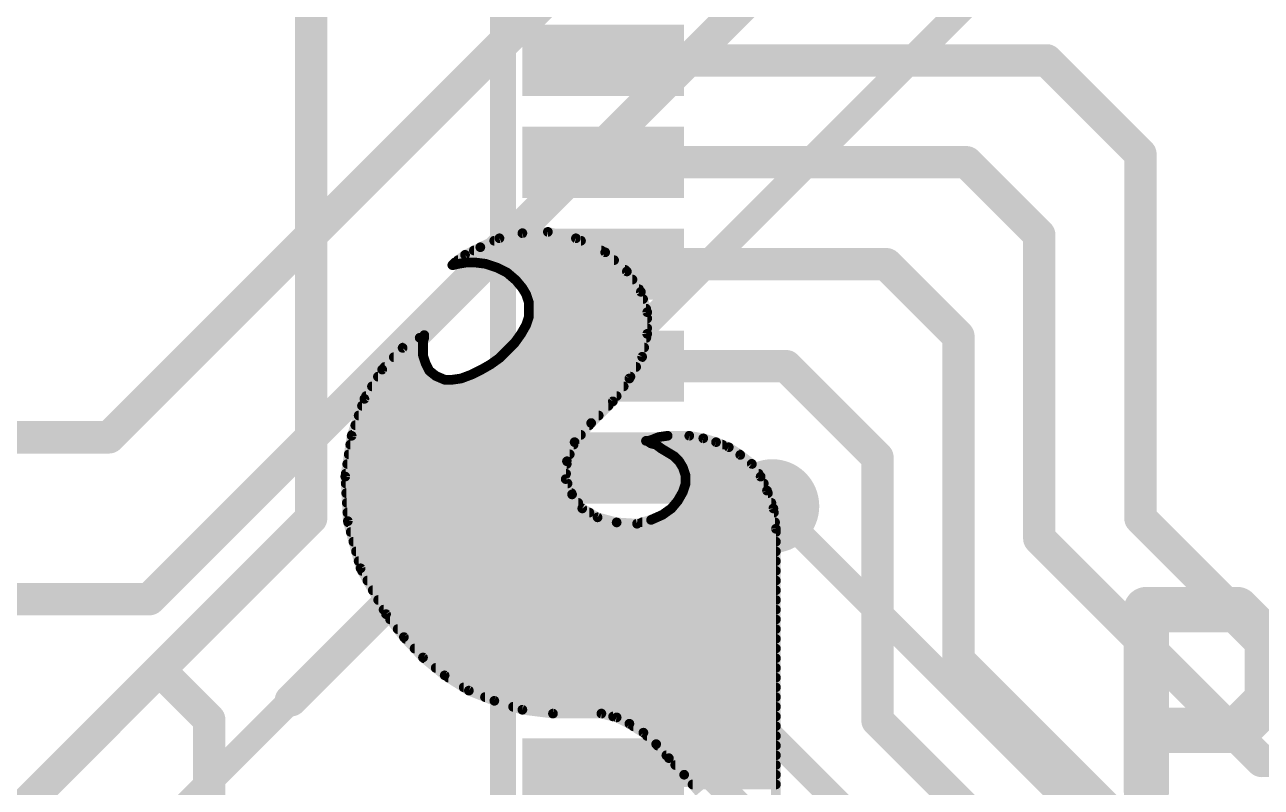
# Model space of a CAD drawing. Extents: x -11.6 to 46, y -5.8 to 74.7.
# Drawn here: x 11.4 to 21.11, y 50.12 to 56.1 of the extents above; entities that cross this region are included whole.
import ezdxf

# ---------------------------------------------------------------- set-up
doc = ezdxf.new("R2010")
doc.units = 0
for name, color, linetype in [('1', 12, 'CONTINUOUS'), ('16', 132, 'CONTINUOUS'), ('18', 110, 'CONTINUOUS'), ('21', 41, 'CONTINUOUS'), ('22', 40, 'CONTINUOUS')]:
    doc.layers.add(name, color=color, linetype=linetype)

# ---------------------------------------------------------------- blocks, each defined once
blk = doc.blocks.new('RECT')
blk.add_solid([(-0.5, -0.5), (0.5, -0.5), (-0.5, 0.5), (0.5, 0.5)])
blk = doc.blocks.new('ROUNDV')
at = {"const_width": 0.5}
blk.add_lwpolyline([(0, -0.25, 1), (0, 0.25, 1), (0, -0.25)], format="xyb", dxfattribs=at)

msp = doc.modelspace()

# ---------------------------------------------------------------- linework, layer by layer
at = {"layer": '1'}
for points, const_width in [([(13.6523, 57.3151), (13.6523, 52.2285)], 0.254), ([(15.9449, 55.8225), (19.425, 55.8225)], 0.254), ([(19.425, 55.8225), (20.1613, 55.0862)], 0.254), ([(15.9449, 55.0225), (18.7963, 55.0225)], 0.254), ([(18.7963, 55.0225), (19.3675, 54.4513)], 0.254), ([(20.1613, 55.0862), (20.1613, 52.2288)], 0.254), ([(19.3675, 54.4513), (19.3675, 52.07)], 0.254), ([(15.9449, 54.2225), (18.1675, 54.2225)], 0.254), ([(18.1675, 54.2225), (18.7325, 53.6575)], 0.254), ([(18.7325, 53.6575), (18.7325, 51.1175)], 0.254), ([(15.9449, 53.4225), (17.38, 53.4225)], 0.254), ([(17.38, 53.4225), (18.0975, 52.705)], 0.254), ([(18.0975, 50.6412), (18.0975, 52.705)], 0.254), ([(17.272, 52.197), (17.272, 52.324)], 0.254), ([(13.6523, 52.2285), (12.4619, 51.0381)], 0.254), ([(16.8975, 51.8225), (17.272, 52.197)], 0.254), ([(20.1613, 52.2288), (21.6345, 50.7555)], 0.254), ([(19.3675, 52.07), (21.1137, 50.3238)], 0.254), ([(15.9449, 51.8225), (16.8975, 51.8225)], 0.254), ([(18.7325, 51.1175), (20.7963, 49.0538)], 0.254), ([(12.4619, 51.0381), (11.2713, 49.8475)], 0.254), ([(12.8522, 50.6478), (12.4619, 51.0381)], 0.254), ([(15.9449, 51.0225), (16.7638, 51.0225)], 0.2032), ([(16.7638, 51.0225), (20.1613, 47.625)], 0.2032), ([(12.8522, 48.7299), (12.8522, 50.6478)], 0.254), ([(18.0975, 50.6412), (20.32, 48.4188)], 0.254), ([(21.1137, 50.3238), (23.1775, 50.3238)], 0.254), ([(15.9449, 50.2225), (16.77, 50.2225)], 0.2032), ([(16.77, 50.2225), (19.2088, 47.7838)], 0.2032)]:
    msp.add_lwpolyline(points, dxfattribs=dict(at, const_width=const_width))
for points, const_width in [([(15.9449, 55.886, 1), (15.9449, 55.759)], 0.127), ([(19.4699, 55.8674, 1), (19.3801, 55.7776)], 0.127), ([(19.425, 55.759, 1), (19.425, 55.886)], 0.127), ([(15.9449, 55.086, 1), (15.9449, 54.959)], 0.127), ([(18.8412, 55.0674, 1), (18.7513, 54.9776)], 0.127), ([(18.7963, 54.959, 1), (18.7963, 55.086)], 0.127), ([(20.2248, 55.0862, 1), (20.0978, 55.0862)], 0.127), ([(20.1163, 55.0413, 1), (20.2062, 55.1312)], 0.127), ([(19.431, 54.4513, 1), (19.304, 54.4513)], 0.127), ([(19.3226, 54.4063, 1), (19.4124, 54.4962)], 0.127), ([(15.9449, 54.286, 1), (15.9449, 54.159)], 0.127), ([(18.2124, 54.2674, 1), (18.1226, 54.1776)], 0.127), ([(18.1675, 54.159, 1), (18.1675, 54.286)], 0.127), ([(18.796, 53.6575, 1), (18.669, 53.6575)], 0.127), ([(18.6876, 53.6126, 1), (18.7774, 53.7024)], 0.127), ([(15.9449, 53.486, 1), (15.9449, 53.359)], 0.127), ([(17.4249, 53.4674, 1), (17.3351, 53.3776)], 0.127), ([(17.38, 53.359, 1), (17.38, 53.486)], 0.127), ([(18.161, 52.705, 1), (18.034, 52.705)], 0.127), ([(18.0526, 52.6601, 1), (18.1424, 52.7499)], 0.127), ([(17.3355, 52.324, 1), (17.2085, 52.324)], 0.127), ([(13.6972, 52.1836, 1), (13.6073, 52.2734)], 0.127), ([(17.3169, 52.1521, 1), (17.2271, 52.2419)], 0.127), ([(20.2062, 52.2737, 1), (20.1163, 52.1838)], 0.127), ([(13.5888, 52.2285, 1), (13.7157, 52.2285)], 0.127), ([(17.2085, 52.197, 1), (17.3355, 52.197)], 0.127), ([(20.0978, 52.2288, 1), (20.2248, 52.2288)], 0.127), ([(19.4124, 52.1149, 1), (19.3226, 52.0251)], 0.127), ([(19.304, 52.07, 1), (19.431, 52.07)], 0.127), ([(15.9449, 51.886, 1), (15.9449, 51.759)], 0.127), ([(16.8526, 51.8674, 1), (16.9424, 51.7776)], 0.127), ([(16.8975, 51.759, 1), (16.8975, 51.886)], 0.127), ([(18.7774, 51.1624, 1), (18.6876, 51.0726)], 0.127), ([(12.5068, 51.083, 1), (12.417, 50.9932)], 0.127), ([(12.5068, 50.9932, 1), (12.417, 51.083)], 0.127), ([(18.669, 51.1175, 1), (18.796, 51.1175)], 0.127), ([(12.417, 51.083, 1), (12.5068, 50.9932)], 0.127), ([(15.9449, 51.0733, 1), (15.9449, 50.9717)], 0.1016), ([(16.7997, 51.0584, 1), (16.7278, 50.9866)], 0.1016), ([(16.7638, 50.9717, 1), (16.7638, 51.0733)], 0.1016), ([(12.9157, 50.6478, 1), (12.7888, 50.6478)], 0.127), ([(18.1424, 50.6862, 1), (18.0526, 50.5963)], 0.127), ([(12.8073, 50.6028, 1), (12.8972, 50.6927)], 0.127), ([(18.034, 50.6412, 1), (18.161, 50.6412)], 0.127), ([(21.1137, 50.3873, 1), (21.1137, 50.2603)], 0.127), ([(21.0688, 50.2788, 1), (21.1587, 50.3687)], 0.127), ([(15.9449, 50.2733, 1), (15.9449, 50.1717)], 0.1016), ([(16.8059, 50.2584, 1), (16.7341, 50.1866)], 0.1016), ([(16.77, 50.1717, 1), (16.77, 50.2733)], 0.1016)]:
    msp.add_lwpolyline(points, format="xyb", dxfattribs=dict(at, const_width=const_width))
at = {"layer": '16'}
for points, const_width in [([(12.065, 52.8638), (20.0025, 60.8013)], 0.254), ([(12.3825, 51.5938), (21.4313, 60.6425)], 0.254), ([(15.5575, 53.0225), (20.1613, 57.6263)], 0.2032), ([(15.5575, 52.8638), (15.5575, 53.0225)], 0.2032), ([(9.2075, 52.8638), (12.065, 52.8638)], 0.254), ([(15.5575, 52.8638), (13.4938, 50.8)], 0.254), ([(17.272, 52.324), (20.32, 49.276)], 0.2032), ([(9.6837, 51.5938), (12.3825, 51.5938)], 0.254), ([(13.4938, 50.8), (11.43, 48.7363)], 0.2032)]:
    msp.add_lwpolyline(points, dxfattribs=dict(at, const_width=const_width))
for points, const_width in [([(15.6083, 53.0225, 1), (15.5067, 53.0225)], 0.1016), ([(15.5216, 53.0584, 1), (15.5934, 52.9866)], 0.1016), ([(12.0201, 52.9087, 1), (12.1099, 52.8188)], 0.127), ([(12.065, 52.8003, 1), (12.065, 52.9273)], 0.127), ([(15.6024, 52.8188, 1), (15.5126, 52.9087)], 0.127), ([(15.5067, 52.8638, 1), (15.6083, 52.8638)], 0.1016), ([(17.3079, 52.3599, 1), (17.2361, 52.2881)], 0.1016), ([(12.3376, 51.6387, 1), (12.4274, 51.5488)], 0.127), ([(12.3825, 51.5303, 1), (12.3825, 51.6572)], 0.127), ([(13.4488, 50.8449, 1), (13.5387, 50.7551)], 0.127), ([(13.5297, 50.7641, 1), (13.4578, 50.8359)], 0.1016)]:
    msp.add_lwpolyline(points, format="xyb", dxfattribs=dict(at, const_width=const_width))
at = {"layer": '21'}
for points, const_width in [([(15.1573, 56.5275), (15.1573, 49.5175)], 0.2032), ([(20.208, 50.0888), (20.208, 51.5124)], 0.3556), ([(20.208, 51.5124), (20.9198, 51.5124)], 0.3556), ([(20.9198, 51.5124), (21.1571, 51.2751)], 0.3556), ([(21.1571, 51.2751), (21.1571, 50.8006)], 0.3556), ([(21.1571, 50.8006), (20.9198, 50.5633)], 0.3556), ([(20.9198, 50.5633), (20.208, 50.5633)], 0.3556)]:
    msp.add_lwpolyline(points, dxfattribs=dict(at, const_width=const_width))
at = {"layer": '21', "const_width": 0.1778}
for points in [[(20.2969, 51.5124, 1), (20.1191, 51.5124)], [(20.208, 51.6013, 1), (20.208, 51.4235)], [(20.9826, 51.5753, 1), (20.8569, 51.4496)], [(20.9198, 51.4235, 1), (20.9198, 51.6013)], [(21.246, 51.2751, 1), (21.0682, 51.2751)], [(21.0942, 51.2123, 1), (21.2199, 51.338)], [(21.2199, 50.7377, 1), (21.0942, 50.8635)], [(21.0682, 50.8006, 1), (21.246, 50.8006)], [(20.208, 50.6522, 1), (20.208, 50.4744)], [(20.8569, 50.6262, 1), (20.9826, 50.5005)], [(20.9198, 50.4744, 1), (20.9198, 50.6522)], [(20.1191, 50.0888, 1), (20.2969, 50.0888)]]:
    msp.add_lwpolyline(points, format="xyb", dxfattribs=at)
at = {"layer": '22', "const_width": 0.0762}
for points in [[(14.9802, 54.356), (15.1303, 54.426)], [(15.1303, 54.426), (15.3102, 54.466)], [(15.3102, 54.466), (15.5103, 54.476)], [(15.5103, 54.476), (15.7303, 54.426)], [(15.7303, 54.426), (15.9603, 54.316)], [(14.8603, 54.296), (14.9802, 54.356)], [(14.9295, 54.3306), (15.9297, 54.3306)], [(15.0891, 54.4068), (15.7704, 54.4068)], [(15.9603, 54.316), (16.1303, 54.166)], [(14.7603, 54.216), (14.7803, 54.236)], [(14.7703, 54.216), (14.7603, 54.216)], [(14.8102, 54.226), (14.7703, 54.216)], [(14.7803, 54.236), (14.8603, 54.296)], [(14.8048, 54.2544), (16.0301, 54.2544)], [(14.8703, 54.236), (14.8102, 54.226)], [(14.9403, 54.236), (14.8703, 54.236)], [(15.0203, 54.226), (14.9403, 54.236)], [(15.1103, 54.196), (15.0203, 54.226)], [(15.1903, 54.156), (15.1103, 54.196)], [(15.1459, 54.1782), (16.1164, 54.1782)], [(15.2603, 54.096), (15.1903, 54.156)], [(16.1303, 54.166), (16.2402, 54.006)], [(15.2533, 54.102), (16.1743, 54.102)], [(15.3102, 54.036), (15.2603, 54.096)], [(15.3403, 53.986), (15.3102, 54.036)], [(15.3164, 54.0258), (16.2266, 54.0258)], [(15.3603, 53.926), (15.3403, 53.986)], [(15.3524, 53.9496), (16.2579, 53.9496)], [(15.3603, 53.806), (15.3603, 53.926)], [(16.2402, 54.006), (16.2903, 53.846)], [(15.3603, 53.8734), (16.2817, 53.8734)], [(16.2903, 53.846), (16.2903, 53.676)], [(15.3003, 53.676), (15.3403, 53.746)], [(15.3403, 53.746), (15.3603, 53.806)], [(15.3573, 53.7972), (16.2903, 53.7972)], [(14.3703, 53.566), (14.5403, 53.666)], [(14.5042, 53.6448), (14.5399, 53.6448)], [(14.5403, 53.646), (14.5303, 53.616)], [(14.5403, 53.666), (14.5403, 53.646)], [(15.2503, 53.606), (15.3003, 53.676)], [(15.278, 53.6448), (16.2833, 53.6448)], [(15.326, 53.721), (16.2903, 53.721)], [(16.2903, 53.676), (16.2503, 53.496)], [(14.2103, 53.396), (14.3703, 53.566)], [(14.3747, 53.5686), (14.5303, 53.5686)], [(14.5303, 53.616), (14.5303, 53.506)], [(15.1303, 53.486), (15.1903, 53.546)], [(15.1903, 53.546), (15.2503, 53.606)], [(15.2129, 53.5686), (16.2664, 53.5686)], [(14.301, 53.4924), (14.5348, 53.4924)], [(14.5303, 53.506), (14.5503, 53.446)], [(14.5503, 53.446), (14.5803, 53.386)], [(15.0602, 53.436), (15.1303, 53.486)], [(15.1367, 53.4924), (16.2481, 53.4924)], [(16.2503, 53.496), (16.1502, 53.326)], [(14.0703, 53.166), (14.2103, 53.396)], [(14.2293, 53.4162), (14.5652, 53.4162)], [(14.5803, 53.386), (14.6303, 53.346)], [(14.6303, 53.346), (14.7003, 53.316)], [(14.8303, 53.326), (14.9103, 53.356)], [(14.9103, 53.356), (14.9903, 53.396)], [(14.9903, 53.396), (15.0602, 53.436)], [(15.0256, 53.4162), (16.2033, 53.4162)], [(14.1298, 53.2638), (16.1053, 53.2638)], [(14.1762, 53.34), (14.6443, 53.34)], [(14.7003, 53.316), (14.7603, 53.316)], [(14.7603, 53.316), (14.8303, 53.326)], [(14.8676, 53.34), (16.1585, 53.34)], [(16.1502, 53.326), (16.0203, 53.146)], [(13.9703, 52.876), (14.0703, 53.166)], [(14.0834, 53.1876), (16.0503, 53.1876)], [(14.0514, 53.1114), (15.9857, 53.1114)], [(16.0203, 53.146), (15.8503, 52.976)], [(13.9989, 52.959), (15.8355, 52.959)], [(14.0251, 53.0352), (15.9095, 53.0352)], [(15.8503, 52.976), (15.7203, 52.826)], [(13.9203, 52.556), (13.9703, 52.876)], [(13.9726, 52.8828), (15.7695, 52.8828)], [(16.3302, 52.846), (16.3803, 52.866)], [(16.3803, 52.866), (16.4503, 52.876)], [(16.4503, 52.876), (16.6203, 52.876)], [(16.6203, 52.876), (16.7303, 52.856)], [(16.7303, 52.856), (16.8302, 52.826)], [(13.9594, 52.8066), (15.7125, 52.8066)], [(15.7203, 52.826), (15.6603, 52.676)], [(16.2903, 52.836), (16.2803, 52.836)], [(16.2803, 52.836), (16.3003, 52.836)], [(16.3203, 52.816), (16.2903, 52.836)], [(16.3003, 52.836), (16.3302, 52.846)], [(16.3603, 52.806), (16.3203, 52.816)], [(16.3578, 52.8066), (16.8788, 52.8066)], [(16.4002, 52.776), (16.3603, 52.806)], [(16.4503, 52.746), (16.4002, 52.776)], [(16.8302, 52.826), (16.9303, 52.786)], [(16.9303, 52.786), (17.0203, 52.726)], [(13.9475, 52.7304), (15.682, 52.7304)], [(15.6603, 52.676), (15.6503, 52.536)], [(16.5003, 52.716), (16.4503, 52.746)], [(16.4763, 52.7304), (17.0137, 52.7304)], [(16.5403, 52.676), (16.5003, 52.716)], [(16.5703, 52.626), (16.5403, 52.676)], [(17.0203, 52.726), (17.1103, 52.656)], [(13.9237, 52.578), (15.6532, 52.578)], [(13.9356, 52.6542), (15.6587, 52.6542)], [(16.5533, 52.6542), (17.1115, 52.6542)], [(16.5903, 52.566), (16.5703, 52.626)], [(16.5862, 52.578), (17.1649, 52.578)], [(16.5903, 52.496), (16.5903, 52.566)], [(17.1103, 52.656), (17.1803, 52.556)], [(13.9403, 52.206), (13.9203, 52.556)], [(13.9234, 52.5018), (15.6645, 52.5018)], [(15.6503, 52.536), (15.7003, 52.416)], [(16.5703, 52.436), (16.5903, 52.496)], [(16.5903, 52.5018), (17.2049, 52.5018)], [(17.1803, 52.556), (17.2303, 52.446)], [(13.9277, 52.4256), (15.6963, 52.4256)], [(15.7003, 52.416), (15.7803, 52.306)], [(16.5303, 52.366), (16.5703, 52.436)], [(16.5643, 52.4256), (17.2375, 52.4256)], [(17.2303, 52.446), (17.2803, 52.306)], [(13.9321, 52.3494), (15.7487, 52.3494)], [(15.7803, 52.306), (15.9003, 52.236)], [(16.4103, 52.256), (16.4803, 52.306)], [(16.4803, 52.306), (16.5303, 52.366)], [(16.5164, 52.3494), (17.2647, 52.3494)], [(17.2803, 52.306), (17.3003, 52.146)], [(13.9364, 52.2732), (15.8365, 52.2732)], [(14.0403, 51.836), (13.9403, 52.206)], [(13.9427, 52.197), (16.0465, 52.197)], [(15.9003, 52.236), (16.0503, 52.196)], [(16.0503, 52.196), (16.2103, 52.186)], [(16.2103, 52.186), (16.3203, 52.216)], [(16.2506, 52.197), (17.2939, 52.197)], [(16.3203, 52.216), (16.4103, 52.256)], [(16.4343, 52.2732), (17.2843, 52.2732)], [(13.9633, 52.1208), (17.3003, 52.1208)], [(17.3003, 52.146), (17.3003, 49.386)], [(13.9839, 52.0446), (17.3003, 52.0446)], [(14.0045, 51.9684), (17.3003, 51.9684)], [(14.0251, 51.8922), (17.3003, 51.8922)], [(14.2403, 51.476), (14.0403, 51.836)], [(14.0514, 51.816), (17.3003, 51.816)], [(14.0937, 51.7398), (17.3003, 51.7398)], [(14.136, 51.6636), (17.3003, 51.6636)], [(14.1784, 51.5874), (17.3003, 51.5874)], [(14.2207, 51.5112), (17.3003, 51.5112)], [(14.3803, 51.296), (14.2403, 51.476)], [(14.2721, 51.435), (17.3003, 51.435)], [(14.3314, 51.3588), (17.3003, 51.3588)], [(14.5303, 51.136), (14.3803, 51.296)], [(14.3928, 51.2826), (17.3003, 51.2826)], [(14.4642, 51.2064), (17.3003, 51.2064)], [(14.7003, 50.996), (14.5303, 51.136)], [(14.5373, 51.1302), (17.3003, 51.1302)], [(14.6298, 51.054), (17.3003, 51.054)], [(14.8902, 50.876), (14.7003, 50.996)], [(14.7291, 50.9778), (17.3003, 50.9778)], [(14.8497, 50.9016), (17.3003, 50.9016)], [(15.0903, 50.796), (14.8902, 50.876)], [(15.0168, 50.8254), (17.3003, 50.8254)], [(15.3102, 50.726), (15.0903, 50.796)], [(15.2373, 50.7492), (17.3003, 50.7492)], [(15.5503, 50.696), (15.3102, 50.726)], [(15.9303, 50.696), (15.5503, 50.696)], [(16.0503, 50.666), (15.9303, 50.696)], [(16.0222, 50.673), (17.3003, 50.673)], [(16.1502, 50.616), (16.0503, 50.666)], [(16.2602, 50.546), (16.1502, 50.616)], [(16.1804, 50.5968), (17.3003, 50.5968)], [(16.3603, 50.456), (16.2602, 50.546)], [(16.2885, 50.5206), (17.3003, 50.5206)], [(16.4603, 50.346), (16.3603, 50.456)], [(16.3708, 50.4444), (17.3003, 50.4444)], [(16.4401, 50.3682), (17.3003, 50.3682)], [(16.5802, 50.216), (16.4603, 50.346)], [(16.5101, 50.292), (17.3003, 50.292)], [(16.7003, 50.076), (16.5802, 50.216)], [(16.5804, 50.2158), (17.3003, 50.2158)], [(16.6457, 50.1396), (17.3003, 50.1396)]]:
    msp.add_lwpolyline(points, dxfattribs=at)
at = {"layer": '22', "const_width": 0.0381}
for points in [[(15.1261, 54.4446, 1), (15.1344, 54.4074)], [(15.1383, 54.4087, 1), (15.1222, 54.4433)], [(15.3093, 54.485, 1), (15.3112, 54.447)], [(15.3144, 54.4474, 1), (15.3061, 54.4846)], [(15.5145, 54.4946, 1), (15.506, 54.4574)], [(15.5112, 54.457, 1), (15.5093, 54.495)], [(15.7385, 54.4432, 1), (15.722, 54.4088)], [(15.726, 54.4074, 1), (15.7345, 54.4446)], [(14.9295, 54.3497, 1), (14.9295, 54.3116)], [(14.9722, 54.3733, 1), (14.9883, 54.3387)], [(14.9888, 54.339, 1), (14.9717, 54.373)], [(15.0891, 54.4259, 1), (15.0891, 54.3878)], [(15.7704, 54.3878, 1), (15.7704, 54.4259)], [(15.9297, 54.3116, 1), (15.9297, 54.3497)], [(15.9729, 54.3303, 1), (15.9476, 54.3017)], [(15.952, 54.2988, 1), (15.9685, 54.3332)], [(14.7603, 54.2351, 1), (14.7603, 54.197)], [(14.7656, 54.2345, 1), (14.7749, 54.1975)], [(14.7688, 54.2512, 1), (14.7917, 54.2208)], [(14.7937, 54.2225, 1), (14.7668, 54.2495)], [(14.7703, 54.197, 1), (14.7703, 54.2351)], [(14.8048, 54.2735, 1), (14.8048, 54.2354)], [(14.8071, 54.2448, 1), (14.8134, 54.2072)], [(14.8149, 54.2075, 1), (14.8056, 54.2445)], [(14.8517, 54.313, 1), (14.8688, 54.279)], [(14.8717, 54.2808, 1), (14.8488, 54.3112)], [(14.8703, 54.2551, 1), (14.8703, 54.217)], [(14.8734, 54.2172, 1), (14.8671, 54.2548)], [(14.9426, 54.2549, 1), (14.9379, 54.2171)], [(14.9403, 54.217, 1), (14.9403, 54.2551)], [(15.0263, 54.2441, 1), (15.0142, 54.2079)], [(15.0179, 54.2071, 1), (15.0226, 54.2449)], [(16.0301, 54.2354, 1), (16.0301, 54.2735)], [(14.7468, 54.2295, 1), (14.7737, 54.2025)], [(15.1188, 54.213, 1), (15.1017, 54.179)], [(15.1042, 54.1779, 1), (15.1163, 54.2141)], [(15.1459, 54.1973, 1), (15.1459, 54.1592)], [(15.2026, 54.1705, 1), (15.1779, 54.1415)], [(15.1817, 54.139, 1), (15.1988, 54.173)], [(16.1459, 54.1768, 1), (16.1146, 54.1552)], [(16.1164, 54.1592, 1), (16.1164, 54.1973)], [(16.1176, 54.1517, 1), (16.1429, 54.1803)], [(15.2533, 54.1211, 1), (15.2533, 54.083)], [(15.2749, 54.1082, 1), (15.2456, 54.0838)], [(15.2479, 54.0815, 1), (15.2726, 54.1105)], [(15.3266, 54.0458, 1), (15.2939, 54.0262)], [(15.2956, 54.0238, 1), (15.3249, 54.0482)], [(15.3164, 54.0449, 1), (15.3164, 54.0068)], [(16.1743, 54.083, 1), (16.1743, 54.1211)], [(16.2266, 54.0068, 1), (16.2266, 54.0449)], [(15.3583, 53.992, 1), (15.3222, 53.98)], [(15.3239, 53.9762, 1), (15.3566, 53.9958)], [(15.3524, 53.9687, 1), (15.3524, 53.9306)], [(15.3793, 53.926, 1), (15.3412, 53.926)], [(16.2584, 54.0117, 1), (16.2221, 54.0003)], [(16.2246, 53.9952, 1), (16.2559, 54.0168)], [(16.2579, 53.9306, 1), (16.2579, 53.9687)], [(15.3603, 53.8925, 1), (15.3603, 53.8544)], [(15.3422, 53.92, 1), (15.3783, 53.932)], [(16.3093, 53.846, 1), (16.2712, 53.846)], [(16.2721, 53.8403, 1), (16.3084, 53.8517)], [(16.2817, 53.8544, 1), (16.2817, 53.8925)], [(15.3222, 53.752, 1), (15.3583, 53.74)], [(15.3568, 53.7365, 1), (15.3237, 53.7555)], [(15.3573, 53.8163, 1), (15.3573, 53.7782)], [(15.3412, 53.806, 1), (15.3793, 53.806)], [(15.3783, 53.8, 1), (15.3422, 53.812)], [(16.2903, 53.7782, 1), (16.2903, 53.8163)], [(14.5042, 53.6639, 1), (14.5042, 53.6258)], [(14.5593, 53.666, 1), (14.5212, 53.666)], [(14.5583, 53.64, 1), (14.5222, 53.652)], [(14.5499, 53.6496, 1), (14.5306, 53.6824)], [(14.5399, 53.6258, 1), (14.5399, 53.6639)], [(15.278, 53.6639, 1), (15.278, 53.6258)], [(15.2837, 53.6855, 1), (15.3168, 53.6665)], [(15.3158, 53.6649, 1), (15.2847, 53.6871)], [(15.326, 53.7401, 1), (15.326, 53.702)], [(16.2712, 53.676, 1), (16.3093, 53.676)], [(16.3088, 53.6719, 1), (16.2717, 53.6801)], [(16.2833, 53.6258, 1), (16.2833, 53.6639)], [(16.2903, 53.702, 1), (16.2903, 53.7401)], [(14.3606, 53.5824, 1), (14.3799, 53.5496)], [(14.3747, 53.5877, 1), (14.3747, 53.5496)], [(14.3841, 53.5529, 1), (14.3564, 53.5791)], [(14.5493, 53.616, 1), (14.5112, 53.616)], [(14.5122, 53.622, 1), (14.5483, 53.61)], [(14.5212, 53.646, 1), (14.5593, 53.646)], [(14.5303, 53.5496, 1), (14.5303, 53.5877)], [(15.1768, 53.5595, 1), (15.2037, 53.5325)], [(15.2037, 53.5325, 1), (15.1768, 53.5595)], [(15.2129, 53.5877, 1), (15.2129, 53.5496)], [(15.2347, 53.6171, 1), (15.2658, 53.5949)], [(15.2637, 53.5925, 1), (15.2368, 53.6195)], [(16.2664, 53.5496, 1), (16.2664, 53.5877)], [(14.301, 53.5115, 1), (14.301, 53.4734)], [(14.5483, 53.512, 1), (14.5122, 53.5)], [(14.5112, 53.506, 1), (14.5493, 53.506)], [(14.5673, 53.4545, 1), (14.5332, 53.4375)], [(14.5348, 53.4734, 1), (14.5348, 53.5115)], [(15.1168, 53.4995, 1), (15.1437, 53.4725)], [(15.1367, 53.5115, 1), (15.1367, 53.4734)], [(15.1413, 53.4705, 1), (15.1192, 53.5015)], [(16.2317, 53.5001, 1), (16.2688, 53.4919)], [(16.2667, 53.4863, 1), (16.2338, 53.5057)], [(16.2481, 53.4734, 1), (16.2481, 53.5115)], [(14.1964, 53.4091, 1), (14.2241, 53.3829)], [(14.2265, 53.3861, 1), (14.194, 53.4059)], [(14.2293, 53.4353, 1), (14.2293, 53.3972)], [(14.5322, 53.44, 1), (14.5683, 53.452)], [(14.5922, 53.4009, 1), (14.5683, 53.3711)], [(14.5632, 53.3775, 1), (14.5973, 53.3945)], [(14.5652, 53.3972, 1), (14.5652, 53.4353)], [(14.6378, 53.3635, 1), (14.6227, 53.3285)], [(14.6183, 53.3311, 1), (14.6422, 53.3609)], [(14.9017, 53.373, 1), (14.9188, 53.339)], [(14.9169, 53.3382, 1), (14.9036, 53.3738)], [(14.9808, 53.4125, 1), (14.9997, 53.3795)], [(14.9988, 53.379, 1), (14.9817, 53.413)], [(15.0256, 53.4353, 1), (15.0256, 53.3972)], [(15.0492, 53.4515, 1), (15.0713, 53.4205)], [(15.0697, 53.4195, 1), (15.0508, 53.4525)], [(16.2033, 53.3972, 1), (16.2033, 53.4353)], [(14.1298, 53.2829, 1), (14.1298, 53.2448)], [(14.1762, 53.3591, 1), (14.1762, 53.321)], [(14.6443, 53.321, 1), (14.6443, 53.3591)], [(14.7003, 53.3351, 1), (14.7003, 53.297)], [(14.6927, 53.2985, 1), (14.7078, 53.3335)], [(14.7576, 53.3349, 1), (14.7629, 53.2971)], [(14.7603, 53.297, 1), (14.7603, 53.3351)], [(14.8236, 53.3438, 1), (14.8369, 53.3082)], [(14.8329, 53.3071, 1), (14.8276, 53.3449)], [(14.8676, 53.3591, 1), (14.8676, 53.321)], [(16.1053, 53.2448, 1), (16.1053, 53.2829)], [(16.1338, 53.3357, 1), (16.1667, 53.3163)], [(16.1657, 53.3148, 1), (16.1348, 53.3372)], [(16.1585, 53.321, 1), (16.1585, 53.3591)], [(14.054, 53.1759, 1), (14.0865, 53.1561)], [(14.0883, 53.1598, 1), (14.0522, 53.1722)], [(14.0834, 53.2067, 1), (14.0834, 53.1686)], [(16.0503, 53.1686, 1), (16.0503, 53.2067)], [(14.0514, 53.1305, 1), (14.0514, 53.0924)], [(15.9857, 53.0924, 1), (15.9857, 53.1305)], [(16.0048, 53.1572, 1), (16.0357, 53.1348)], [(16.0337, 53.1325, 1), (16.0068, 53.1595)], [(13.9989, 52.9781, 1), (13.9989, 52.94)], [(14.0251, 53.0543, 1), (14.0251, 53.0162)], [(15.8368, 52.9895, 1), (15.8637, 52.9625)], [(15.8355, 52.94, 1), (15.8355, 52.9781)], [(15.8646, 52.9635, 1), (15.8359, 52.9885)], [(15.9095, 53.0162, 1), (15.9095, 53.0543)], [(13.9522, 52.8822, 1), (13.9883, 52.8698)], [(13.9891, 52.8731, 1), (13.9514, 52.8789)], [(13.9726, 52.9019, 1), (13.9726, 52.8638)], [(15.7695, 52.8638, 1), (15.7695, 52.9019)], [(16.3776, 52.8849, 1), (16.3829, 52.8471)], [(16.3873, 52.8483, 1), (16.3732, 52.8837)], [(16.4503, 52.8951, 1), (16.4503, 52.857)], [(16.4529, 52.8571, 1), (16.4476, 52.8949)], [(16.6237, 52.8947, 1), (16.6168, 52.8573)], [(16.6203, 52.857, 1), (16.6203, 52.8951)], [(16.7357, 52.8742, 1), (16.7248, 52.8378)], [(13.9594, 52.8257, 1), (13.9594, 52.7876)], [(15.7059, 52.8385, 1), (15.7346, 52.8135)], [(15.7379, 52.8189, 1), (15.7026, 52.8331)], [(15.7125, 52.7876, 1), (15.7125, 52.8257)], [(16.2803, 52.8551, 1), (16.2803, 52.817)], [(16.2803, 52.8551, 1), (16.2803, 52.817)], [(16.3008, 52.8519, 1), (16.2797, 52.8201)], [(16.2942, 52.8541, 1), (16.3063, 52.8179)], [(16.2903, 52.817, 1), (16.2903, 52.8551)], [(16.3003, 52.817, 1), (16.3003, 52.8551)], [(16.3249, 52.8345, 1), (16.3156, 52.7975)], [(16.3097, 52.8001, 1), (16.3308, 52.8319)], [(16.3232, 52.8637, 1), (16.3373, 52.8283)], [(16.3363, 52.8279, 1), (16.3242, 52.8641)], [(16.3578, 52.8257, 1), (16.3578, 52.7876)], [(16.3717, 52.8212, 1), (16.3488, 52.7908)], [(16.3556, 52.7875, 1), (16.3649, 52.8245)], [(16.4101, 52.7923, 1), (16.3904, 52.7597)], [(16.3888, 52.7608, 1), (16.4117, 52.7912)], [(16.7268, 52.8373, 1), (16.7337, 52.8747)], [(16.8373, 52.8437, 1), (16.8232, 52.8083)], [(16.8248, 52.8078, 1), (16.8357, 52.8442)], [(16.8788, 52.7876, 1), (16.8788, 52.8257)], [(16.9408, 52.8019, 1), (16.9197, 52.7701)], [(16.9232, 52.7683, 1), (16.9373, 52.8037)], [(13.9475, 52.7495, 1), (13.9475, 52.7114)], [(15.6793, 52.6746, 1), (15.6412, 52.6774)], [(15.6426, 52.6831, 1), (15.6779, 52.6689)], [(15.682, 52.7114, 1), (15.682, 52.7495)], [(16.4601, 52.7623, 1), (16.4404, 52.7297)], [(16.4404, 52.7297, 1), (16.4601, 52.7623)], [(16.4763, 52.7495, 1), (16.4763, 52.7114)], [(16.5137, 52.7295, 1), (16.4868, 52.7025)], [(16.4904, 52.6997, 1), (16.5101, 52.7323)], [(16.5566, 52.6858, 1), (16.5239, 52.6662)], [(16.5268, 52.6625, 1), (16.5537, 52.6895)], [(17.0319, 52.741, 1), (17.0086, 52.711)], [(17.0097, 52.7101, 1), (17.0308, 52.7419)], [(17.0137, 52.7114, 1), (17.0137, 52.7495)], [(13.9237, 52.5971, 1), (13.9237, 52.559)], [(13.9356, 52.6733, 1), (13.9356, 52.6352)], [(15.6532, 52.559, 1), (15.6532, 52.5971)], [(15.6587, 52.6352, 1), (15.6587, 52.6733)], [(16.5533, 52.6733, 1), (16.5533, 52.6352)], [(16.5883, 52.632, 1), (16.5522, 52.62)], [(16.5539, 52.6162, 1), (16.5866, 52.6358)], [(16.5862, 52.5971, 1), (16.5862, 52.559)], [(16.6093, 52.566, 1), (16.5712, 52.566)], [(17.1259, 52.6669, 1), (17.0946, 52.6451)], [(17.0986, 52.641, 1), (17.1219, 52.671)], [(17.1115, 52.6352, 1), (17.1115, 52.6733)], [(17.1649, 52.559, 1), (17.1649, 52.5971)], [(13.9393, 52.5571, 1), (13.9012, 52.5549)], [(13.9014, 52.5589, 1), (13.9391, 52.5531)], [(13.9234, 52.5209, 1), (13.9234, 52.4828)], [(15.6312, 52.5374, 1), (15.6693, 52.5346)], [(15.6678, 52.5433, 1), (15.6327, 52.5287)], [(15.6645, 52.4828, 1), (15.6645, 52.5209)], [(16.5903, 52.5209, 1), (16.5903, 52.4828)], [(16.5712, 52.496, 1), (16.6093, 52.496)], [(16.5722, 52.56, 1), (16.6083, 52.572)], [(16.6083, 52.49, 1), (16.5722, 52.502)], [(17.1976, 52.5639, 1), (17.1629, 52.5481)], [(17.1646, 52.5451, 1), (17.1959, 52.5669)], [(17.2049, 52.4828, 1), (17.2049, 52.5209)], [(13.9277, 52.4447, 1), (13.9277, 52.4066)], [(15.7157, 52.4272, 1), (15.6848, 52.4048)], [(15.6827, 52.4087, 1), (15.7178, 52.4233)], [(15.6963, 52.4066, 1), (15.6963, 52.4447)], [(16.5643, 52.4447, 1), (16.5643, 52.4066)], [(16.5522, 52.442, 1), (16.5883, 52.43)], [(16.5868, 52.4265, 1), (16.5537, 52.4455)], [(17.2482, 52.4524, 1), (17.2123, 52.4396)], [(17.2129, 52.4381, 1), (17.2476, 52.4539)], [(17.2375, 52.4066, 1), (17.2375, 52.4447)], [(13.9321, 52.3685, 1), (13.9321, 52.3304)], [(15.7487, 52.3304, 1), (15.7487, 52.3685)], [(15.7898, 52.3225, 1), (15.7707, 52.2895)], [(15.7648, 52.2948, 1), (15.7957, 52.3172)], [(16.4656, 52.3182, 1), (16.4949, 52.2938)], [(16.4913, 52.2905, 1), (16.4692, 52.3215)], [(16.5164, 52.3685, 1), (16.5164, 52.3304)], [(16.5137, 52.3755, 1), (16.5468, 52.3565)], [(16.5449, 52.3538, 1), (16.5156, 52.3782)], [(17.2992, 52.3084, 1), (17.2613, 52.3036)], [(17.2623, 52.2996, 1), (17.2982, 52.3124)], [(17.2647, 52.3304, 1), (17.2647, 52.3685)], [(13.9364, 52.2923, 1), (13.9364, 52.2542)], [(13.9586, 52.211, 1), (13.9219, 52.201)], [(13.9212, 52.2049, 1), (13.9593, 52.2071)], [(13.9427, 52.2161, 1), (13.9427, 52.178)], [(15.8365, 52.2542, 1), (15.8365, 52.2923)], [(15.9052, 52.2544, 1), (15.8953, 52.2176)], [(15.8907, 52.2195, 1), (15.9098, 52.2525)], [(16.0514, 52.215, 1), (16.0491, 52.177)], [(16.0453, 52.1776, 1), (16.0552, 52.2144)], [(16.0465, 52.178, 1), (16.0465, 52.2161)], [(16.2052, 52.2044, 1), (16.2153, 52.1676)], [(16.2091, 52.167, 1), (16.2114, 52.205)], [(16.2506, 52.2161, 1), (16.2506, 52.178)], [(16.3125, 52.2334, 1), (16.328, 52.1986)], [(16.3253, 52.1976, 1), (16.3152, 52.2344)], [(16.3992, 52.2715, 1), (16.4213, 52.2405)], [(16.418, 52.2386, 1), (16.4025, 52.2734)], [(16.4343, 52.2923, 1), (16.4343, 52.2542)], [(17.2843, 52.2542, 1), (17.2843, 52.2923)], [(17.2939, 52.178, 1), (17.2939, 52.2161)], [(13.9633, 52.1399, 1), (13.9633, 52.1018)], [(17.3193, 52.146, 1), (17.2812, 52.146)], [(17.2813, 52.1436, 1), (17.3192, 52.1484)], [(17.3003, 52.1018, 1), (17.3003, 52.1399)], [(13.9839, 52.0637, 1), (13.9839, 52.0256)], [(17.3003, 52.0256, 1), (17.3003, 52.0637)], [(14.0045, 51.9875, 1), (14.0045, 51.9494)], [(14.0251, 51.9113, 1), (14.0251, 51.8732)], [(17.3003, 51.9494, 1), (17.3003, 51.9875)], [(17.3003, 51.8732, 1), (17.3003, 51.9113)], [(14.0569, 51.8453, 1), (14.0236, 51.8267)], [(14.0219, 51.831, 1), (14.0586, 51.841)], [(14.0514, 51.8351, 1), (14.0514, 51.797)], [(17.3003, 51.797, 1), (17.3003, 51.8351)], [(14.0937, 51.7589, 1), (14.0937, 51.7208)], [(17.3003, 51.7208, 1), (17.3003, 51.7589)], [(14.136, 51.6827, 1), (14.136, 51.6446)], [(17.3003, 51.6446, 1), (17.3003, 51.6827)], [(14.1784, 51.6065, 1), (14.1784, 51.5684)], [(14.2207, 51.5303, 1), (14.2207, 51.4922)], [(17.3003, 51.5684, 1), (17.3003, 51.6065)], [(17.3003, 51.4922, 1), (17.3003, 51.5303)], [(14.2553, 51.4877, 1), (14.2252, 51.4643)], [(14.2236, 51.4667, 1), (14.2569, 51.4853)], [(14.2721, 51.4541, 1), (14.2721, 51.416)], [(17.3003, 51.416, 1), (17.3003, 51.4541)], [(14.3314, 51.3779, 1), (14.3314, 51.3398)], [(17.3003, 51.3398, 1), (17.3003, 51.3779)], [(14.3941, 51.309, 1), (14.3664, 51.283)], [(14.3652, 51.2843, 1), (14.3953, 51.3077)], [(14.3928, 51.3017, 1), (14.3928, 51.2636)], [(14.4642, 51.2255, 1), (14.4642, 51.1874)], [(17.3003, 51.2636, 1), (17.3003, 51.3017)], [(17.3003, 51.1874, 1), (17.3003, 51.2255)], [(14.5424, 51.1507, 1), (14.5181, 51.1213)], [(14.5164, 51.123, 1), (14.5441, 51.149)], [(14.5373, 51.1493, 1), (14.5373, 51.1112)], [(17.3003, 51.1112, 1), (17.3003, 51.1493)], [(14.6298, 51.0731, 1), (14.6298, 51.035)], [(17.3003, 51.035, 1), (17.3003, 51.0731)], [(14.7104, 51.0121, 1), (14.6901, 50.9799)], [(14.6881, 50.9813, 1), (14.7124, 51.0107)], [(14.7291, 50.9969, 1), (14.7291, 50.9588)], [(17.3003, 50.9588, 1), (17.3003, 50.9969)], [(14.8497, 50.9207, 1), (14.8497, 50.8826)], [(14.8973, 50.8937, 1), (14.8832, 50.8583)], [(14.8801, 50.8599, 1), (14.9004, 50.8921)], [(15.0168, 50.8445, 1), (15.0168, 50.8064)], [(17.3003, 50.8826, 1), (17.3003, 50.9207)], [(17.3003, 50.8064, 1), (17.3003, 50.8445)], [(15.096, 50.8142, 1), (15.0845, 50.7778)], [(15.0832, 50.7783, 1), (15.0973, 50.8137)], [(15.2373, 50.7683, 1), (15.2373, 50.7302)], [(15.3126, 50.7449, 1), (15.3079, 50.7071)], [(15.3045, 50.7078, 1), (15.316, 50.7442)], [(17.3003, 50.7302, 1), (17.3003, 50.7683)], [(15.5503, 50.7151, 1), (15.5503, 50.677)], [(15.5479, 50.6771, 1), (15.5526, 50.7149)], [(15.9349, 50.7145, 1), (15.9256, 50.6775)], [(15.9303, 50.677, 1), (15.9303, 50.7151)], [(16.0222, 50.6921, 1), (16.0222, 50.654)], [(16.0588, 50.683, 1), (16.0417, 50.649)], [(16.0456, 50.6475, 1), (16.0549, 50.6845)], [(17.3003, 50.654, 1), (17.3003, 50.6921)], [(16.1605, 50.6321, 1), (16.14, 50.5999)], [(16.1417, 50.599, 1), (16.1588, 50.633)], [(16.1804, 50.6159, 1), (16.1804, 50.5778)], [(16.273, 50.5602, 1), (16.2475, 50.5318)], [(16.25, 50.5299, 1), (16.2705, 50.5621)], [(17.3003, 50.5778, 1), (17.3003, 50.6159)], [(16.2885, 50.5397, 1), (16.2885, 50.5016)], [(16.3743, 50.4688, 1), (16.3462, 50.4432)], [(16.3475, 50.4418, 1), (16.373, 50.4702)], [(16.3708, 50.4635, 1), (16.3708, 50.4254)], [(17.3003, 50.5016, 1), (17.3003, 50.5397)], [(17.3003, 50.4254, 1), (17.3003, 50.4635)], [(16.4401, 50.3873, 1), (16.4401, 50.3492)], [(16.4742, 50.3589, 1), (16.4463, 50.3331)], [(16.4462, 50.3332, 1), (16.4743, 50.3588)], [(17.3003, 50.3492, 1), (17.3003, 50.3873)], [(16.5101, 50.3111, 1), (16.5101, 50.273)], [(17.3003, 50.273, 1), (17.3003, 50.3111)], [(16.5947, 50.2284, 1), (16.5658, 50.2036)], [(16.5804, 50.2349, 1), (16.5804, 50.1968)], [(16.5663, 50.2031, 1), (16.5942, 50.2289)], [(16.6457, 50.1587, 1), (16.6457, 50.1206)], [(17.3003, 50.1968, 1), (17.3003, 50.2349)], [(17.3003, 50.1206, 1), (17.3003, 50.1587)]]:
    msp.add_lwpolyline(points, format="xyb", dxfattribs=at)

# ---------------------------------------------------------------- block references
at = {"layer": '1', "xscale": 0.5588, "yscale": 1.27, "rotation": 90}
for p in [(15.9449, 55.8225), (15.9449, 55.0225), (15.9449, 54.2225), (15.9449, 53.4225), (15.9449, 52.6225), (15.9449, 51.8225), (15.9449, 51.0225), (15.9449, 50.2225)]:
    msp.add_blockref('RECT', p, dxfattribs=at)
at = {"layer": '18', "xscale": 0.7366, "yscale": 0.7366}
msp.add_blockref('ROUNDV', (17.272, 52.324), dxfattribs=at)
msp.add_blockref('ROUNDV', (17.272, 52.324), dxfattribs=at)

doc.saveas('drawing.dxf')
